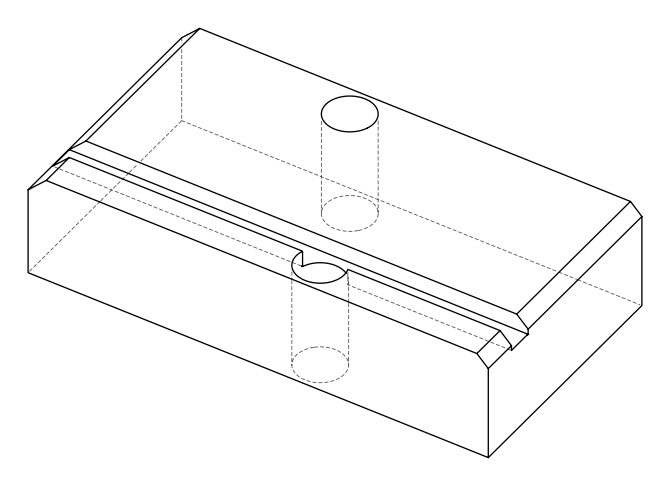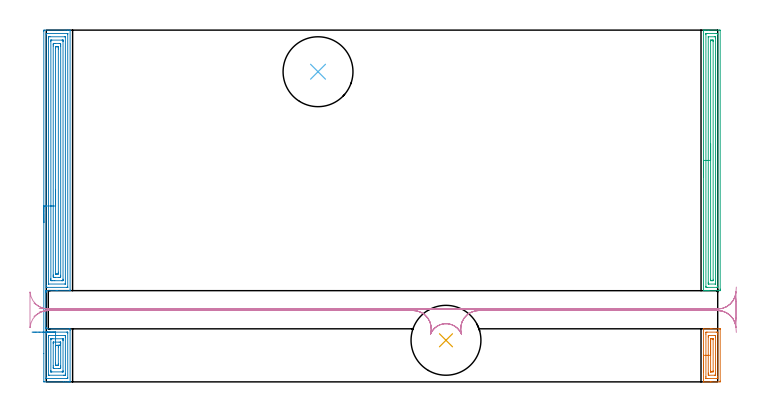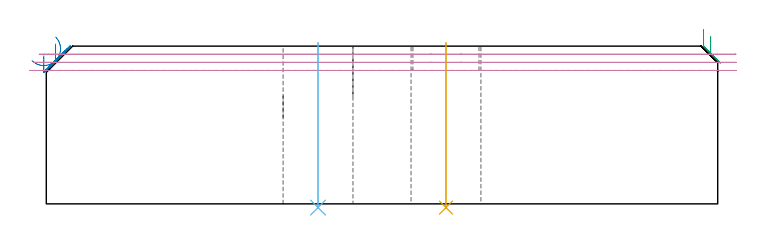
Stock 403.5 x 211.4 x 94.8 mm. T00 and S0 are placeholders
(PLAN: 6 operations, 2 tool changes, 22.6 min)
(1 AREA_MILL | FG_CHAMFER_SURFACE | UGT0205_001 | 1.24 min | 1890 mm3)
(2 AREA_MILL_1 | FG_CHAMFER_SURFACE_1 | UGT0205_001 | 9.77 min | 26162 mm3)
(3 AREA_MILL_2 | FG_CHAMFER_SURFACE_2 | UGT0205_001 | 5.23 min | 8119 mm3)
(4 MILL_RECTANGULAR_SLOT | SLOT_RECTANGULAR | UGT0201_105 | Follow Part, ap 5.5, ae 75% | 5.52 min | 139034 mm3)
(5 INDEXABLE_INSERT_DRILL_THROUGH_HOLE_FROM_SOLID | STEP1HOLE | NXT0302_036 | 0.4 min | 117989 mm3)
(6 INDEXABLE_INSERT_DRILL_THROUGH_HOLE_FROM_SOLID_1 | STEP1HOLE_1 | NXT0302_036 | 0.4 min | 131287 mm3)
(TOOL UGT0205_001 | Chamfer Mill 20 x 3 x 45 deg. | D20 FL50 Z2)
(TOOL UGT0201_105 | End Mill 22 mm | D22 FL25 Z2)
(TOOL NXT0302_036 | Index. Insert Drill 42mm [880-D4200L50-05] | D42 PA176 FL210 Z2)
(OP 1 AREA_MILL)
G17 G21 G94 G90
T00 M6
G54
G17 G0 G90 X395. Y5.95 S1061 M3
G43 Z104.8 H0
G94 G1 Y5.988 Z103.928 F250.
Y6.102 Z103.063
Y6.291 Z102.212
Y6.553 Z101.38
Y6.887 Z100.574
Y7.29 Z99.8
Y7.759 Z99.064
Y8.29 Z98.372
Y8.879 Z97.729
Y9.522 Z97.139
Y10.214 Z96.608
Y10.95 Z96.14
Y11.724 Z95.737
Y12.53 Z95.403
Y13.362 Z95.141
Y14.214 Z94.952
Y15.078 Z94.838
Y15.95 Z94.8
Y31.858
X395.005 Y31.891 Z94.791
X395.009 Y31.894 Z94.787
X395.105 Y31.9 Z94.694
X399.196 Z90.603
X399.997 Z89.797
X404.444 Z85.351
X404.85 Y31.897 Z84.946
X404.991 Y31.89 Z84.805
X404.998 Y31.749 Z84.799
X405. Y31.416 Z84.8
Y0.484
X404.995 Y0.148 Z84.802
X404.991 Y0.01 Z84.805
X404.847 Y0. Z84.949
X400. Z89.793
X399.196 Z90.603
X399.111 Z90.688
X395.106 Z94.693
X395.009 Y0.006 Z94.787
X395.005 Y0.009 Z94.791
X395. Y0.042 Z94.8
Y15.95
X396.414 Z93.386
Y28.765
X396.416 Y29.649 Z93.384
X396.418 Y29.675 Z93.382
X396.444 Y29.89 Z93.356
X397.082 Y29.899 Z92.718
X402.667 Y29.9 Z87.133
X403.306 Y29.897 Z86.494
X403.556 Y29.89 Z86.244
X403.582 Y29.649 Z86.218
X403.584 Y29.62 Z86.216
X403.586 Y28.765 Z86.214
Y3.135
X403.584 Y2.252 Z86.216
X403.582 Y2.225 Z86.218
X403.556 Y2.01 Z86.244
X402.918 Y2.001 Z86.882
X397.333 Y2. Z92.467
X396.694 Y2.003 Z93.106
X396.444 Y2.01 Z93.356
X396.418 Y2.252 Z93.382
X396.416 Y2.28 Z93.384
X396.414 Y3.135 Z93.386
Y15.95
X397.828 Z91.972
X397.829 Y26.997 Z91.971
X397.83 Y27.387 Z91.97
X397.835 Y27.881 Z91.965
X398.204 Y27.9 Z91.596
X398.222 Z91.578
X401.778 Y27.899 Z88.022
X402.164 Y27.881 Z87.636
X402.169 Y27.492 Z87.631
X402.171 Y26.997 Z87.629
X402.172 Y26.606 Z87.628
X402.171 Y4.903 Z87.629
X402.17 Y4.513 Z87.63
X402.165 Y4.019 Z87.635
X401.797 Y4. Z88.003
X401.778 Z88.022
X398.222 Y4.001 Z91.578
X397.835 Y4.019 Z91.965
X397.831 Y4.408 Z91.969
X397.829 Y4.903 Z91.971
X397.828 Y5.294 Z91.972
Y15.95
X399.243 Z90.557
Y25.23
X399.245 Y25.606 Z90.555
X399.247 Y25.794 Z90.553
X399.249 Y25.879 Z90.551
X399.335 Y25.891 Z90.465
X400. Y25.898 Z89.8
X400.215 Y25.9 Z89.585
X400.711 Y25.897 Z89.089
X400.739 Y25.894 Z89.061
X400.751 Y25.89 Z89.049
X400.752 Y25.88 Z89.048
X400.755 Y25.807 Z89.045
X400.757 Y25.658 Z89.043
Y25.361
Y6.67
X400.755 Y6.294 Z89.045
X400.753 Y6.106 Z89.047
X400.751 Y6.021 Z89.049
X400.665 Y6.009 Z89.135
X400. Y6.002 Z89.8
X399.785 Y6. Z90.015
X399.289 Y6.003 Z90.511
X399.261 Y6.006 Z90.539
X399.249 Y6.01 Z90.551
X399.248 Y6.02 Z90.552
X399.245 Y6.093 Z90.555
X399.243 Y6.242 Z90.557
Y6.54
Y15.95
Y16.822 Z90.595
Y17.687 Z90.709
Y18.538 Z90.898
Y19.37 Z91.16
Y20.176 Z91.494
Y20.95 Z91.897
Y21.686 Z92.366
Y22.378 Z92.897
Y23.021 Z93.486
Y23.611 Z94.129
Y24.142 Z94.822
Y24.61 Z95.557
Y25.013 Z96.331
Y25.347 Z97.137
Y25.609 Z97.969
Y25.798 Z98.821
Y25.912 Z99.686
Y25.95 Z100.557
G0 Z104.8
M5
M2
(OP 2 AREA_MILL_1)
G17 G21 G94 G90
T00 M6
G54
G17 G0 G90 X-1.5 Y95.7 S1061 M3
G43 Z104.8 H0
Z89.
G94 G1 Y95.738 Z88.128 F250.
Y95.852 Z87.264
Y96.041 Z86.412
Y96.303 Z85.58
Y96.637 Z84.774
Y97.04 Z84.
Y97.509 Z83.264
Y98.04 Z82.572
Y98.629 Z81.929
Y99.272 Z81.34
Y99.964 Z80.809
Y100.7 Z80.34
Y101.474 Z79.937
Y102.28 Z79.603
Y103.112 Z79.341
Y103.964 Z79.152
Y104.828 Z79.038
Y105.7 Z79.
X-1.499 Y210.77 Z79.001
X-1.496 Y211.197 Z79.002
X-1.492 Y211.39 Z79.006
X-1.076 Y211.4 Z79.422
X11.237 Z91.732
X12.636 Z93.133
X12.996 Z93.491
X13.953 Z94.453
X14.298 Y211.39 Z94.789
X14.3 Y211.217 Z94.8
Y55.177
X14.294 Y54.81 Z94.792
X13.942 Y54.8 Z94.441
X6.702 Z87.202
X5.96 Z86.455
X-0.196 Z80.298
X-0.289 Z80.211
X-0.3 Z80.2
X-0.296 Y54.261 Z80.196
X-0.294 Y54.238 Z80.194
X-0.293 Y54.21 Z80.192
X-0.3 Y54.178 Z80.198
X-0.299 Y54.175 Z80.196
X-0.3 Y54.168 Z80.2
Y54.114
Y54.067 Z80.195
X-0.299 Y54.054
X-0.3 Y54.047 Z80.2
Y53.996
Y53.994 Z80.197
X-0.299 Y53.993 Z80.195
Y53.926
X-0.3 Y53.881 Z80.2
Y32.822
X-0.299 Y32.738 Z80.195
Y32.655 Z80.196
Y32.653 Z80.197
Y32.644 Z80.195
X-0.3 Y32.629 Z80.196
X-0.299 Y32.625 Z80.197
Y32.573
Y32.57 Z80.198
Y32.565
X-0.293 Y32.528 Z80.192
X-0.291 Y32.52 Z80.191
X-0.3 Y32.512 Z80.2
X-0.296 Y32.375 Z80.196
X-0.3 Y32.033 Z80.2
Y31.9
X13.889 Z94.389
X14.293 Y31.89 Z94.793
X14.3 Y31.033 Z94.8
Y0.183
X14.298 Y0.01 Z94.789
X13.953 Y0. Z94.453
X13.716 Z94.216
X12.996 Z93.491
X11.757 Z92.254
X10.358 Z90.853
X-1.336 Y0.001 Z79.161
X-1.492 Y0.01 Z79.006
X-1.499 Y0.166 Z78.999
X-1.5 Y17.047 Z79.
Y105.7
X-0.086 Z80.414
X-0.085 Y208.869 Z80.415
X-0.079 Y209.387 Z80.421
X-0.048 Y209.391 Z80.452
X0.025 Y209.396 Z80.525
X0.134 Y209.399 Z80.634
X0.272 Y209.4 Z80.772
X12.799 Y209.399 Z93.299
X12.834 Y209.398 Z93.334
X12.871 Y209.394 Z93.371
X12.879 Y209.39 Z93.379
X12.882 Y209.382 Z93.382
X12.884 Y209.352 Z93.384
X12.886 Y209.094 Z93.386
Y208.982
X12.885 Y56.965 Z93.385
X12.884 Y56.868 Z93.384
X12.882 Y56.821 Z93.382
X12.88 Y56.815 Z93.38
X12.86 Y56.81 Z93.36
X12.768 Y56.806 Z93.268
X12.442 Y56.801 Z92.942
X12.28 Y56.8 Z92.78
X0.683 Z81.183
X-0.038 Y56.804 Z80.462
X-0.06 Y56.81 Z80.44
X-0.079 Y56.846 Z80.421
X-0.086 Y57.86 Z80.414
Y105.7
X1.328 Z81.828
X1.329 Y206.537 Z81.829
X1.33 Y207.193 Z81.83
X1.331 Y207.312 Z81.831
X1.334 Y207.37 Z81.834
X1.337 Y207.39 Z81.837
X1.364 Y207.395 Z81.864
X1.563 Y207.398 Z82.063
X2.239 Y207.4 Z82.739
X11.034 Z91.534
X11.237 Y207.397 Z91.737
X11.44 Y207.392 Z91.94
X11.463 Y207.39 Z91.963
X11.465 Y207.376 Z91.965
X11.469 Y207.336 Z91.969
X11.471 Y207.272 Z91.971
Y207.193
Y59.172
X11.47 Y59.013 Z91.97
X11.467 Y58.886 Z91.967
X11.464 Y58.811 Z91.964
X11.192 Y58.8 Z91.692
X1.517 Y58.801 Z82.017
X1.369 Y58.807 Z81.869
X1.337 Y58.81 Z81.837
X1.333 Y58.827 Z81.833
X1.33 Y58.852 Z81.83
X1.329 Y58.878 Z81.829
Y58.992
X1.328 Y105.7 Z81.828
X2.743 Z83.243
Y204.51
X2.744 Y205.098 Z83.244
X2.747 Y205.295 Z83.247
X2.75 Y205.365 Z83.25
X2.753 Y205.391 Z83.253
X2.775 Y205.392 Z83.275
X2.884 Y205.396 Z83.384
X3.322 Y205.4 Z83.822
X9.478 Z89.978
X9.916 Y205.396 Z90.416
X10.023 Y205.392 Z90.523
X10.046 Y205.39 Z90.546
X10.051 Y205.377 Z90.551
X10.053 Y205.339 Z90.553
X10.056 Y205.253 Z90.556
X10.057 Y204.816 Z90.557
Y204.51
Y61.742
X10.056 Y61.437 Z90.556
X10.052 Y60.853 Z90.552
X10.051 Y60.817 Z90.551
X10.025 Y60.81 Z90.525
X9.948 Y60.806 Z90.448
X9.791 Y60.802 Z90.291
X9.478 Y60.8 Z89.978
X9.225 Z89.725
X5.081 Z85.581
X3.948 Z84.448
X3.322 Y60.803 Z83.822
X3.062 Y60.807 Z83.562
X2.75 Y60.826 Z83.25
X2.746 Y61.128 Z83.246
X2.744 Y61.437 Z83.244
X2.743 Y62.025 Z83.243
Y105.7
X4.157 Z84.657
Y201.873
X4.159 Y202.722 Z84.659
X4.16 Y202.764 Z84.66
X4.201 Y203.39 Z84.701
X4.418 Y203.396 Z84.918
X5.081 Y203.399 Z85.581
X5.294 Y203.4 Z85.794
X7.933 Y203.399 Z88.433
X8.599 Y203.39 Z89.099
X8.64 Y202.722 Z89.14
X8.641 Y202.679 Z89.141
X8.643 Y201.828 Z89.143
Y64.074
X8.64 Y63.225 Z89.14
X8.638 Y63.185 Z89.138
X8.599 Y62.81 Z89.099
X8.135 Y62.803 Z88.635
X7.719 Y62.801 Z88.219
X7.258 Y62.8 Z87.758
X5.499 Z85.999
X5.081 Y62.801 Z85.581
X4.617 Y62.803 Z85.117
X4.201 Y62.81 Z84.701
X4.162 Y63.225 Z84.662
X4.16 Y63.267 Z84.66
X4.157 Y64.119 Z84.657
Y64.164
Y105.7
X5.571 Z86.071
Y200.435
X5.573 Y200.934 Z86.073
X5.576 Y201.324 Z86.076
X5.578 Y201.378 Z86.078
X5.617 Y201.39 Z86.117
X5.731 Y201.394 Z86.231
X5.96 Y201.398 Z86.46
X6.381 Y201.4 Z86.881
X6.84 Z87.34
X6.993 Y201.399 Z87.493
X7.115 Y201.397 Z87.615
X7.196 Y201.393 Z87.696
X7.216 Y201.391 Z87.716
X7.222 Y201.378 Z87.722
X7.224 Y201.329 Z87.724
X7.227 Y200.934 Z87.727
X7.229 Y200.538 Z87.729
Y200.039
Y65.908
X7.228 Y65.513 Z87.728
X7.224 Y65.013 Z87.724
X7.222 Y64.825 Z87.722
X7.042 Y64.808 Z87.542
X6.84 Y64.804 Z87.34
X6.17 Y64.8 Z86.67
X5.96 Y64.801 Z86.46
X5.751 Y64.805 Z86.251
X5.611 Y64.81 Z86.111
X5.577 Y64.815 Z86.077
X5.575 Y64.835 Z86.075
X5.573 Y64.882 Z86.073
X5.572 Y65.013 Z86.072
X5.571 Y105.7 Z86.071
Y106.572 Z86.109
Y107.437 Z86.223
Y108.288 Z86.412
Y109.12 Z86.674
Y109.926 Z87.008
Y110.7 Z87.411
Y111.436 Z87.88
Y112.128 Z88.411
Y112.771 Z89.
Y113.36 Z89.643
Y113.892 Z90.335
Y114.36 Z91.071
Y114.763 Z91.845
Y115.097 Z92.651
Y115.359 Z93.483
Y115.548 Z94.335
Y115.662 Z95.2
Y115.7 Z96.071
G0 Z104.8
X-8.571 Y29.9
Z86.071
G1 X-7.928 Z85.482
X-7.236 Z84.95
X-6.5 Z84.482
X-5.726 Z84.079
X-4.92 Z83.745
X-4.088 Z83.483
X-3.237 Z83.294
X-2.372 Z83.18
X-1.5 Z83.142
X-0.629 Z83.18
X0.236 Z83.294
X1.088 Z83.483
X1.92 Z83.745
X2.726 Z84.079
X3.5 Z84.482
X4.236 Z84.95
X4.928 Z85.482
X5.571 Z86.071
X12.353 Y29.899 Z92.853
X12.819 Y29.892 Z93.319
X12.87 Y29.89 Z93.37
X12.879 Y29.83 Z93.379
X12.882 Y29.673 Z93.382
X12.885 Y29.358 Z93.385
X12.886 Y2.531 Z93.386
X12.879 Y2.013 Z93.379
X12.848 Y2.009 Z93.348
X12.775 Y2.004 Z93.275
X12.666 Y2.001 Z93.166
X12.528 Y2. Z93.028
X0.001 Y2.001 Z80.501
X-0.034 Y2.002 Z80.466
X-0.071 Y2.006 Z80.429
X-0.079 Y2.01 Z80.421
X-0.082 Y2.018 Z80.418
X-0.084 Y2.048 Z80.416
X-0.086 Y2.306 Z80.414
Y2.419
Y29.245
X-0.084 Y29.636 Z80.416
X-0.081 Y29.831 Z80.419
X-0.079 Y29.877 Z80.421
X-0.076 Y29.89 Z80.424
X-0.053 Y29.893 Z80.447
X0.041 Y29.898 Z80.541
X0.683 Y29.9 Z81.183
X0.918 Z81.418
X5.571 Z86.071
Y27.9
X11.237 Y27.899 Z91.737
X11.383 Y27.897 Z91.883
X11.435 Y27.894 Z91.935
X11.46 Y27.891 Z91.96
X11.465 Y27.852 Z91.965
X11.468 Y27.694 Z91.968
X11.471 Y27.456 Z91.971
Y27.218
X11.472 Y26.562 Z91.972
Y4.863
X11.471 Y4.207 Z91.971
X11.469 Y4.088 Z91.969
X11.466 Y4.03 Z91.966
X11.463 Y4.01 Z91.963
X11.436 Y4.005 Z91.936
X11.237 Y4.002 Z91.737
X10.561 Y4. Z91.061
X1.766 Z82.266
X1.563 Y4.003 Z82.063
X1.36 Y4.008 Z81.86
X1.338 Y4.01 Z81.838
X1.335 Y4.024 Z81.835
X1.331 Y4.064 Z81.831
X1.329 Y4.128 Z81.829
Y4.207
Y26.8
X1.333 Y27.456 Z81.833
X1.335 Y27.688 Z81.835
X1.351 Y27.89 Z81.851
X1.563 Y27.894 Z82.063
X2.007 Y27.899 Z82.507
X5.571 Y27.9 Z86.071
Y25.9
X9.706 Y25.899 Z90.206
X9.859 Y25.897 Z90.359
X9.98 Y25.893 Z90.48
X10.051 Y25.889 Z90.551
X10.052 Y25.863 Z90.552
X10.054 Y25.668 Z90.554
X10.057 Y25.08 Z90.557
Y24.774
Y6.89
X10.056 Y6.302 Z90.556
X10.053 Y6.105 Z90.553
X10.05 Y6.035 Z90.55
X10.047 Y6.01 Z90.547
X10.025 Y6.008 Z90.525
X9.916 Y6.004 Z90.416
X9.478 Y6. Z89.978
X3.322 Z83.822
X2.884 Y6.004 Z83.384
X2.777 Y6.008 Z83.277
X2.754 Y6.01 Z83.254
X2.749 Y6.023 Z83.249
X2.747 Y6.061 Z83.247
X2.744 Y6.147 Z83.244
X2.743 Y6.584 Z83.243
Y6.89
Y25.362
X2.745 Y25.668 Z83.245
X2.747 Y25.815 Z83.247
X2.749 Y25.879 Z83.249
X2.866 Y25.89 Z83.366
X3.096 Y25.898 Z83.596
X3.322 Y25.899 Z83.822
X3.973 Y25.9 Z84.473
X5.571 Z86.071
Y23.9
X7.699 Z88.199
X8.581 Y23.898 Z89.081
X8.599 Y23.893 Z89.099
X8.636 Y23.88 Z89.136
X8.638 Y23.84 Z89.138
X8.643 Y22.985 Z89.143
Y22.94
Y9.527
X8.641 Y8.678 Z89.141
X8.64 Y8.636 Z89.14
X8.599 Y8.01 Z89.099
X8.382 Y8.004 Z88.882
X7.719 Y8.001 Z88.219
X7.507 Y8. Z88.007
X4.867 Y8.001 Z85.367
X4.201 Y8.01 Z84.701
X4.16 Y8.678 Z84.66
X4.159 Y8.721 Z84.659
X4.157 Y9.572 Z84.657
Y23.03
X4.164 Y23.88 Z84.664
X4.167 Y23.891 Z84.667
X4.184 Y23.897 Z84.684
X4.201 Y23.899 Z84.701
X5.571 Y23.9 Z86.071
X5.615 Y21.892 Z86.115
X5.96 Y21.898 Z86.46
X6.149 Y21.9 Z86.649
X6.84 Z87.34
X7.029 Y21.899 Z87.529
X7.181 Y21.893 Z87.681
X7.215 Y21.89 Z87.715
X7.222 Y21.874 Z87.722
X7.224 Y21.847 Z87.724
X7.227 Y21.697 Z87.727
X7.229 Y21.197 Z87.729
Y20.801
Y10.965
X7.227 Y10.466 Z87.727
X7.224 Y10.076 Z87.724
X7.222 Y10.022 Z87.722
X7.183 Y10.01 Z87.683
X7.069 Y10.006 Z87.569
X6.84 Y10.003 Z87.34
X6.419 Y10. Z86.919
X5.96 Z86.46
X5.807 Y10.001 Z86.307
X5.685 Y10.003 Z86.185
X5.604 Y10.007 Z86.104
X5.584 Y10.009 Z86.084
X5.578 Y10.022 Z86.078
X5.576 Y10.071 Z86.076
X5.573 Y10.466 Z86.073
X5.571 Y10.862 Z86.071
Y11.361
X5.572 Y21.592 Z86.072
X5.573 Y21.725 Z86.073
X5.576 Y21.83 Z86.076
X5.578 Y21.89 Z86.078
X5.615 Y21.892 Z86.115
X6.204 Y21.917 Z86.758
X6.735 Y21.94 Z87.45
X7.204 Y21.96 Z88.185
X7.606 Y21.978 Z88.959
X7.94 Y21.992 Z89.765
X8.203 Y22.003 Z90.597
X8.392 Y22.011 Z91.448
X8.506 Y22.016 Z92.313
X8.544 Y22.018 Z93.185
X8.507 Y22.016 Z94.056
X8.393 Y22.012 Z94.921
X8.205 Y22.003 Z95.773
X7.944 Y21.992 Z96.605
X7.61 Y21.978 Z97.411
X7.208 Y21.96 Z98.185
X6.74 Y21.94 Z98.921
X6.21 Y21.917 Z99.614
X5.622 Y21.892 Z100.257
G0 Z104.8
M5
M2
(OP 3 AREA_MILL_2)
G17 G21 G94 G90
T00 M6
G54
G17 G0 G90 X395. Y123.1 S1061 M3
G43 Z104.8 H0
G94 G1 Y123.138 Z103.928 F250.
Y123.252 Z103.064
Y123.441 Z102.212
Y123.703 Z101.38
Y124.037 Z100.574
Y124.44 Z99.8
Y124.908 Z99.064
Y125.44 Z98.372
Y126.029 Z97.729
Y126.672 Z97.14
Y127.364 Z96.608
Y128.1 Z96.14
Y128.874 Z95.737
Y129.68 Z95.403
Y130.512 Z95.141
Y131.364 Z94.952
Y132.228 Z94.838
Y133.1 Z94.8
Y211.234
X395.003 Y211.39 Z94.788
X395.04 Y211.393 Z94.752
X395.413 Y211.4 Z94.386
X395.783 Z94.016
X396.444 Z93.351
X397.664 Z92.133
X398.222 Z91.572
X404.444 Z85.353
X404.726 Y211.398 Z85.072
X404.992 Y211.39 Z84.806
X404.999 Y211.123 Z84.799
X405. Y55.747 Z84.8
X404.999 Y55.413 Z84.801
X404.994 Y54.86 Z84.804
X404.992 Y54.808 Z84.806
X404.444 Y54.804 Z85.353
X403.835 Y54.8 Z85.963
X398.222 Z91.572
X397.664 Z92.133
X397.333 Z92.463
X396.775 Z93.021
X396.444 Z93.351
X395.783 Z94.016
X395.413 Z94.386
X395.04 Y54.807 Z94.752
X395.003 Y54.81 Z94.788
X395. Y54.966 Z94.8
Y133.1
X396.414 Z93.386
X396.415 Y209.001 Z93.385
X396.416 Y209.03 Z93.384
X396.444 Y209.39 Z93.356
X396.938 Y209.399 Z92.862
X402.667 Y209.4 Z87.133
X403.16 Y209.399 Z86.64
X403.556 Y209.39 Z86.244
X403.584 Y209.001 Z86.216
X403.585 Y208.972 Z86.215
Y57.198
X403.584 Y57.17 Z86.216
X403.556 Y56.81 Z86.244
X403.062 Y56.801 Z86.738
X397.333 Y56.8 Z92.467
X396.84 Y56.801 Z92.96
X396.444 Y56.81 Z93.356
X396.416 Y57.198 Z93.384
X396.415 Y57.228 Z93.385
X396.414 Y133.1 Z93.386
X397.828 Z91.972
X397.829 Y207.314 Z91.971
X397.832 Y207.363 Z91.968
X397.835 Y207.381 Z91.965
X397.856 Y207.39 Z91.944
X398.04 Y207.399 Z91.76
X401.778 Y207.4 Z88.022
X401.961 Y207.398 Z87.839
X402.083 Y207.393 Z87.717
X402.165 Y207.386 Z87.635
X402.168 Y207.347 Z87.632
X402.17 Y207.216 Z87.63
X402.171 Y206.82 Z87.629
X402.172 Y206.323 Z87.628
X402.171 Y58.886 Z87.629
X402.168 Y58.837 Z87.632
X402.165 Y58.819 Z87.635
X402.144 Y58.81 Z87.656
X401.96 Y58.801 Z87.84
X398.222 Y58.8 Z91.578
X398.039 Y58.802 Z91.761
X397.917 Y58.807 Z91.883
X397.835 Y58.814 Z91.965
X397.832 Y58.853 Z91.968
X397.83 Y58.984 Z91.97
X397.829 Y59.38 Z91.971
X397.828 Y59.877 Z91.972
Y133.1
X399.243 Z90.557
Y204.537
X399.249 Y205.291 Z90.551
X399.255 Y205.39 Z90.545
X399.356 Y205.395 Z90.444
X399.57 Y205.398 Z90.23
X400.03 Y205.4 Z89.77
X400.441 Y205.398 Z89.359
X400.646 Y205.395 Z89.154
X400.743 Y205.39 Z89.057
X400.75 Y205.324 Z89.05
X400.757 Y204.669 Z89.043
Y204.537
Y61.663
X400.751 Y60.909 Z89.049
X400.745 Y60.81 Z89.055
X400.644 Y60.805 Z89.156
X400.43 Y60.802 Z89.37
X399.97 Y60.8 Z89.83
X399.559 Y60.802 Z90.241
X399.354 Y60.805 Z90.446
X399.257 Y60.81 Z90.543
X399.25 Y60.876 Z90.55
X399.243 Y61.531 Z90.557
Y61.663
Y133.1
Y133.972 Z90.595
Y134.836 Z90.709
Y135.688 Z90.898
Y136.52 Z91.16
Y137.326 Z91.494
Y138.1 Z91.897
Y138.836 Z92.366
Y139.528 Z92.897
Y140.171 Z93.486
Y140.76 Z94.129
Y141.292 Z94.822
Y141.76 Z95.557
Y142.163 Z96.331
Y142.497 Z97.137
Y142.759 Z97.969
Y142.948 Z98.821
Y143.062 Z99.686
Y143.1 Z100.557
G0 Z104.8
M5
M2
(OP 4 MILL_RECTANGULAR_SLOT)
G17 G21 G94 G90
T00 M6
G54
G17 G0 G90 X-4.222 Y41.93 S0 M3
G43 Z104.8 H0
Z89.933
G94 G1 X-1.3 Y42.612 F250.
G2 X1.2 Y42.9 R11. F500.
G1 X220.366
G2 X230.857 Y28.593 R11.
G1 X230.866 Y28.589
G2 X249.534 Y28.589 R10.
G1 X249.543 Y28.593
G2 X260.034 Y42.9 R11.
G1 X403.5
G2 X413.995 Y35.195 R11.
G1 X414.024 Y35.186
G3 X414.5 Y38.388 R11.
G1 Y48.337
G3 X414.028 Y51.526 R11.
G1 X413.999 Y51.518
G2 X403.5 Y43.8 R11.
G1 X1.2
G2 X-1.3 Y44.088 R11.
G1 X-4.3 F250.
G0 Z104.8
X-7.424 Y39.359
Z85.067
G1 X-4.933 Y41.032
G2 X1.2 Y42.9 R11. F500.
G1 X220.366
G2 X230.857 Y28.593 R11.
G1 X230.866 Y28.589
G2 X249.534 Y28.589 R10.
G1 X249.543 Y28.593
G2 X260.034 Y42.9 R11.
G1 X403.5
G2 X414.47 Y32.714 R11.
G1 X414.5
Y32.769
Y53.845
X414.499 Y53.978
X414.469 Y53.977
G2 X403.5 Y43.8 R11.
G1 X1.2
G2 X-4.933 Y45.669 R11.
G1 X-7.424 Y47.341 F250.
G0 Z104.8
X414.691 Y56.98
Z80.2
G1 X414.47 Y53.988
G2 X403.5 Y43.8 R11. F500.
G1 X1.2
G2 X-9.765 Y53.926 R11.
G1 X-9.795
X-9.798 Y32.734
X-9.768 Y32.735
G2 X1.2 Y42.9 R11.
G1 X220.366
G2 X230.857 Y28.593 R11.
G1 X230.866 Y28.589
G2 X249.534 Y28.589 R10.
G1 X249.543 Y28.593
G2 X260.034 Y42.9 R11.
G1 X403.5
G2 X414.47 Y32.712 R11.
G1 X414.691 Y29.72 F250.
G0 Z104.8
M5
M2
(OP 5 INDEXABLE_INSERT_DRILL_THROUGH_HOLE_FROM_SOLID)
G17 G21 G94 G90
T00 M6
G54
G17 G0 G90 X240.2 Y25. S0 M3
G43 Z104.8 H1
G94 G81 G98 Z-2.233 F250. R96.8
G80
M5
M2
(OP 6 INDEXABLE_INSERT_DRILL_THROUGH_HOLE_FROM_SOLID_1)
G17 G21 G94 G90
T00 M6
G54
G17 G0 G90 X163.3 Y186.4 S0 M3
G43 Z104.8 H1
G94 G81 G98 Z-2.233 F250. R96.8
G80
M5
M2
